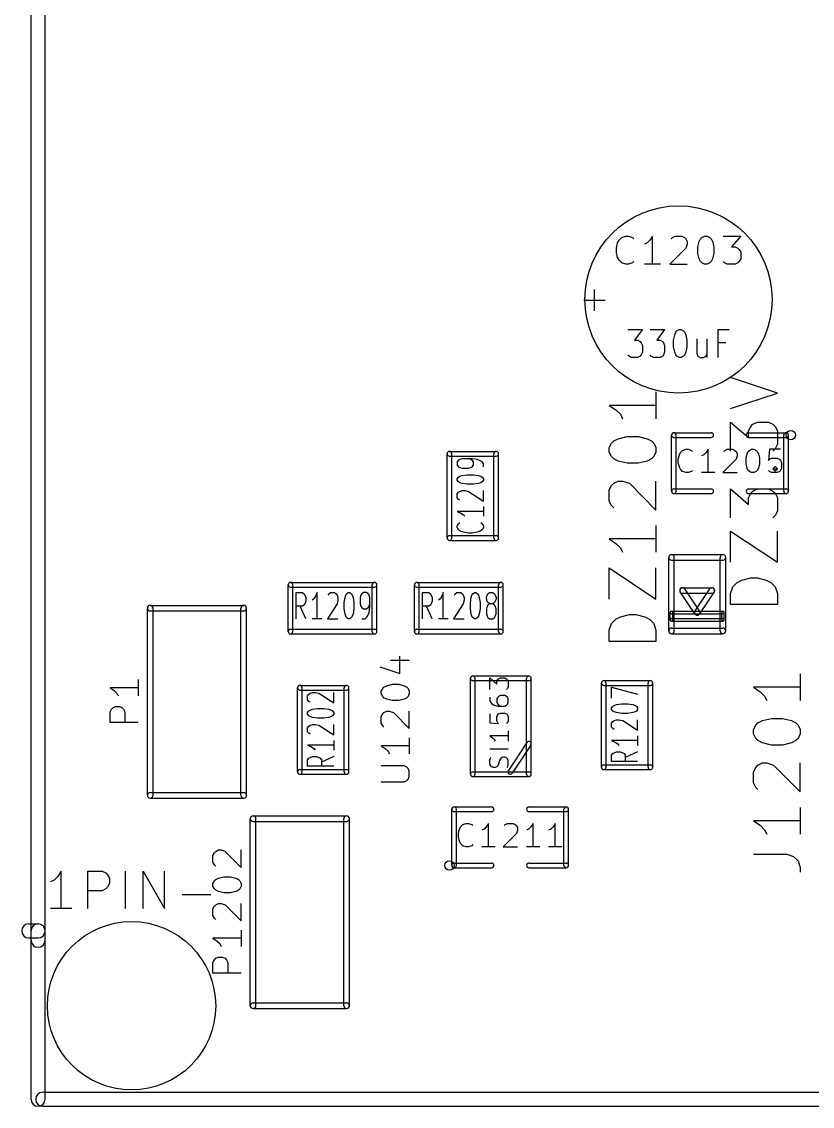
# Model space of a CAD drawing. Extents: x -29274 to 69862, y 23709 to 162744.
# Drawn here: x -8675 to -219, y 24345 to 35939 of the extents above; entities that cross this region are included whole.
import ezdxf

# ---------------------------------------------------------------- set-up
doc = ezdxf.new("R2010")
doc.units = 0
doc.layers.add('BLACK', color=1, linetype='CONTINUOUS')

msp = doc.modelspace()

# ---------------------------------------------------------------- linework, layer by layer
at = {"layer": 'BLACK'}
for p, q in [((-8575, 26120), (-8575, 77770)), ((-8425, 26120), (-8425, 77770)), ((-2286, 33605), (-2258, 33633)), ((-2258, 33633), (-2215, 33648)), ((-2215, 33648), (-2186, 33648)), ((-2186, 33648), (-2143, 33633)), ((-2143, 33633), (-2129, 33619)), ((-1929, 33648), (-1958, 33605)), ((-1929, 33348), (-1929, 33648)), ((-1729, 33619), (-1715, 33633)), ((-1715, 33633), (-1686, 33648)), ((-1686, 33648), (-1615, 33648)), ((-1615, 33648), (-1586, 33633)), ((-1586, 33633), (-1572, 33619)), ((-1414, 33619), (-1400, 33633)), ((-1400, 33633), (-1371, 33648)), ((-1371, 33648), (-1343, 33648)), ((-1343, 33648), (-1314, 33633)), ((-1314, 33633), (-1300, 33619)), ((-1171, 33648), (-985, 33648)), ((-985, 33648), (-1085, 33533)), ((-2315, 33519), (-2301, 33576)), ((-2315, 33476), (-2315, 33519)), ((-2301, 33576), (-2286, 33605)), ((-1986, 33576), (-2015, 33562)), ((-1958, 33605), (-1986, 33576)), ((-1572, 33519), (-1743, 33348)), ((-1572, 33619), (-1557, 33590)), ((-1557, 33562), (-1572, 33519)), ((-1557, 33590), (-1557, 33562)), ((-1443, 33533), (-1429, 33590)), ((-1443, 33462), (-1443, 33533)), ((-1429, 33590), (-1414, 33619)), ((-1300, 33619), (-1286, 33590)), ((-1286, 33590), (-1271, 33533)), ((-1271, 33533), (-1271, 33462)), ((-1085, 33533), (-1043, 33533)), ((-1043, 33533), (-1014, 33519)), ((-1014, 33519), (-1000, 33505)), ((-2301, 33419), (-2315, 33476)), ((-2286, 33390), (-2301, 33419)), ((-1429, 33405), (-1443, 33462)), ((-1414, 33376), (-1429, 33405)), ((-1286, 33405), (-1300, 33376)), ((-1271, 33462), (-1286, 33405)), ((-1000, 33505), (-985, 33476)), ((-985, 33405), (-1000, 33376)), ((-985, 33476), (-985, 33405)), ((-2258, 33362), (-2286, 33390)), ((-2215, 33348), (-2258, 33362)), ((-2186, 33348), (-2215, 33348)), ((-2143, 33362), (-2186, 33348)), ((-2129, 33376), (-2143, 33362)), ((-1843, 33348), (-2015, 33348)), ((-1743, 33348), (-1557, 33348)), ((-1400, 33362), (-1414, 33376)), ((-1371, 33348), (-1400, 33362)), ((-1343, 33348), (-1371, 33348)), ((-1314, 33362), (-1343, 33348)), ((-1300, 33376), (-1314, 33362)), ((-1157, 33362), (-1171, 33376)), ((-1128, 33348), (-1157, 33362)), ((-1043, 33348), (-1128, 33348)), ((-1014, 33362), (-1043, 33348)), ((-1000, 33376), (-1014, 33362)), ((-2549, 32849), (-2549, 33077)), ((-2664, 32963), (-2435, 32963)), ((-2191, 32649), (-2037, 32649)), ((-2037, 32649), (-2120, 32534)), ((-1953, 32649), (-1799, 32649)), ((-1799, 32649), (-1882, 32534)), ((-1703, 32534), (-1691, 32591)), ((-1691, 32591), (-1680, 32620)), ((-1680, 32620), (-1668, 32634)), ((-1668, 32634), (-1644, 32649)), ((-1644, 32649), (-1620, 32649)), ((-1620, 32649), (-1596, 32634)), ((-1596, 32634), (-1584, 32620)), ((-1584, 32620), (-1572, 32591)), ((-1572, 32591), (-1561, 32534)), ((-1227, 32349), (-1227, 32649)), ((-1227, 32649), (-1108, 32649)), ((-2120, 32534), (-2084, 32534)), ((-2084, 32534), (-2060, 32520)), ((-2060, 32520), (-2048, 32506)), ((-2048, 32506), (-2037, 32477)), ((-2037, 32477), (-2037, 32406)), ((-1882, 32534), (-1846, 32534)), ((-1846, 32534), (-1822, 32520)), ((-1822, 32520), (-1810, 32506)), ((-1810, 32506), (-1799, 32477)), ((-1799, 32477), (-1799, 32406)), ((-1703, 32463), (-1703, 32534)), ((-1561, 32534), (-1561, 32463)), ((-1453, 32549), (-1453, 32391)), ((-1346, 32549), (-1346, 32349)), ((-1144, 32506), (-1227, 32506)), ((-2179, 32363), (-2191, 32377)), ((-2156, 32349), (-2179, 32363)), ((-2084, 32349), (-2156, 32349)), ((-2060, 32363), (-2084, 32349)), ((-2048, 32377), (-2060, 32363)), ((-2037, 32406), (-2048, 32377)), ((-1941, 32363), (-1953, 32377)), ((-1918, 32349), (-1941, 32363)), ((-1846, 32349), (-1918, 32349)), ((-1822, 32363), (-1846, 32349)), ((-1810, 32377), (-1822, 32363)), ((-1799, 32406), (-1810, 32377)), ((-1691, 32406), (-1703, 32463)), ((-1680, 32377), (-1691, 32406)), ((-1668, 32363), (-1680, 32377)), ((-1644, 32349), (-1668, 32363)), ((-1620, 32349), (-1644, 32349)), ((-1596, 32363), (-1620, 32349)), ((-1584, 32377), (-1596, 32363)), ((-1572, 32406), (-1584, 32377)), ((-1561, 32463), (-1572, 32406)), ((-1453, 32391), (-1442, 32363)), ((-1442, 32363), (-1418, 32349)), ((-1418, 32349), (-1382, 32349)), ((-1382, 32349), (-1358, 32363)), ((-1358, 32363), (-1346, 32377)), ((-593, 31969), (-1093, 32136)), ((-1891, 31981), (-1891, 31695)), ((-1093, 31803), (-593, 31969)), ((-1891, 31838), (-2391, 31838)), ((-2391, 31838), (-2319, 31790)), ((-2319, 31790), (-2272, 31743)), ((-2272, 31743), (-2248, 31695)), ((-1093, 31350), (-1093, 31660)), ((-1093, 31660), (-902, 31493)), ((-855, 31636), (-807, 31660)), ((-807, 31660), (-688, 31660)), ((-688, 31660), (-640, 31636)), ((-1700, 31545), (-1300, 31545)), ((-902, 31565), (-878, 31612)), ((-902, 31493), (-902, 31565)), ((-900, 31545), (-500, 31545)), ((-878, 31612), (-855, 31636)), ((-640, 31636), (-616, 31612)), ((-616, 31612), (-593, 31565)), ((-593, 31565), (-593, 31422)), ((-2391, 31386), (-2367, 31434)), ((-2367, 31434), (-2343, 31457)), ((-2343, 31457), (-2295, 31481)), ((-2295, 31481), (-2200, 31505)), ((-2200, 31505), (-2081, 31505)), ((-2081, 31505), (-1986, 31481)), ((-1986, 31481), (-1938, 31457)), ((-1938, 31457), (-1914, 31434)), ((-1914, 31434), (-1891, 31386)), ((-1725, 30920), (-1725, 31520)), ((-1700, 31495), (-1300, 31495)), ((-1675, 30920), (-1675, 31520)), ((-900, 31495), (-500, 31495)), ((-593, 31422), (-616, 31374)), ((-525, 30920), (-525, 31520)), ((-475, 30920), (-475, 31520)), ((-4125, 30420), (-4125, 31320)), ((-4100, 31345), (-3600, 31345)), ((-4075, 30420), (-4075, 31320)), ((-3625, 30420), (-3625, 31320)), ((-3575, 30420), (-3575, 31320)), ((-2391, 31338), (-2391, 31386)), ((-2367, 31291), (-2391, 31338)), ((-1891, 31338), (-1914, 31291)), ((-1891, 31386), (-1891, 31338)), ((-1653, 31262), (-1641, 31309)), ((-1641, 31309), (-1630, 31333)), ((-1630, 31333), (-1606, 31357)), ((-1606, 31357), (-1570, 31369)), ((-1570, 31369), (-1546, 31369)), ((-1546, 31369), (-1511, 31357)), ((-1511, 31357), (-1499, 31345)), ((-1380, 31309), (-1403, 31297)), ((-1356, 31333), (-1380, 31309)), ((-1332, 31369), (-1356, 31333)), ((-1332, 31119), (-1332, 31369)), ((-1165, 31345), (-1153, 31357)), ((-1153, 31357), (-1130, 31369)), ((-1130, 31369), (-1070, 31369)), ((-1070, 31369), (-1046, 31357)), ((-1046, 31357), (-1034, 31345)), ((-1034, 31345), (-1023, 31321)), ((-1023, 31321), (-1023, 31297)), ((-927, 31274), (-915, 31321)), ((-915, 31321), (-904, 31345)), ((-904, 31345), (-892, 31357)), ((-892, 31357), (-868, 31369)), ((-868, 31369), (-844, 31369)), ((-844, 31369), (-820, 31357)), ((-820, 31357), (-808, 31345)), ((-808, 31345), (-796, 31321)), ((-796, 31321), (-785, 31274)), ((-677, 31369), (-689, 31250)), ((-558, 31369), (-677, 31369)), ((-616, 31374), (-640, 31350)), ((-4100, 31295), (-3600, 31295)), ((-4003, 31251), (-4017, 31234)), ((-4017, 31234), (-4017, 31200)), ((-4017, 31200), (-4003, 31182)), ((-3990, 31260), (-4003, 31251)), ((-3963, 31268), (-3990, 31260)), ((-3857, 31268), (-3963, 31268)), ((-3870, 31260), (-3897, 31268)), ((-3857, 31251), (-3870, 31260)), ((-3803, 31260), (-3857, 31268)), ((-3843, 31234), (-3857, 31251)), ((-3857, 31182), (-3843, 31200)), ((-3843, 31200), (-3843, 31234)), ((-3763, 31242), (-3803, 31260)), ((-3750, 31234), (-3763, 31242)), ((-3737, 31217), (-3750, 31234)), ((-3737, 31182), (-3737, 31217)), ((-2343, 31267), (-2367, 31291)), ((-2295, 31243), (-2343, 31267)), ((-2200, 31219), (-2295, 31243)), ((-2081, 31219), (-2200, 31219)), ((-1986, 31243), (-2081, 31219)), ((-1938, 31267), (-1986, 31243)), ((-1914, 31291), (-1938, 31267)), ((-1653, 31226), (-1653, 31262)), ((-1641, 31178), (-1653, 31226)), ((-1034, 31262), (-1177, 31119)), ((-1023, 31297), (-1034, 31262)), ((-927, 31214), (-927, 31274)), ((-915, 31166), (-927, 31214)), ((-785, 31214), (-796, 31166)), ((-785, 31274), (-785, 31214)), ((-689, 31250), (-677, 31262)), ((-677, 31262), (-654, 31274)), ((-654, 31274), (-594, 31274)), ((-594, 31274), (-570, 31262)), ((-570, 31262), (-558, 31250)), ((-558, 31250), (-547, 31226)), ((-547, 31226), (-547, 31166)), ((-4003, 31182), (-3990, 31174)), ((-4003, 31071), (-3990, 31080)), ((-3990, 31174), (-3963, 31165)), ((-3990, 31080), (-3963, 31089)), ((-3963, 31165), (-3897, 31165)), ((-3963, 31089), (-3910, 31097)), ((-3910, 31097), (-3843, 31097)), ((-3897, 31165), (-3870, 31174)), ((-3870, 31174), (-3857, 31182)), ((-3843, 31097), (-3790, 31089)), ((-3790, 31089), (-3763, 31080)), ((-3763, 31080), (-3750, 31071)), ((-1630, 31155), (-1641, 31178)), ((-1606, 31131), (-1630, 31155)), ((-1570, 31119), (-1606, 31131)), ((-1546, 31119), (-1570, 31119)), ((-1511, 31131), (-1546, 31119)), ((-1499, 31143), (-1511, 31131)), ((-1261, 31119), (-1403, 31119)), ((-1177, 31119), (-1023, 31119)), ((-904, 31143), (-915, 31166)), ((-892, 31131), (-904, 31143)), ((-868, 31119), (-892, 31131)), ((-844, 31119), (-868, 31119)), ((-820, 31131), (-844, 31119)), ((-808, 31143), (-820, 31131)), ((-796, 31166), (-808, 31143)), ((-677, 31131), (-689, 31143)), ((-654, 31119), (-677, 31131)), ((-594, 31119), (-654, 31119)), ((-640, 31160), (-616, 31184)), ((-616, 31136), (-640, 31160)), ((-640, 31160), (-593, 31160)), ((-616, 31184), (-593, 31160)), ((-593, 31160), (-616, 31136)), ((-570, 31131), (-594, 31119)), ((-558, 31143), (-570, 31131)), ((-547, 31166), (-558, 31143)), ((-4017, 31054), (-4003, 31071)), ((-4017, 31037), (-4017, 31054)), ((-4003, 31020), (-4017, 31037)), ((-3990, 31011), (-4003, 31020)), ((-3963, 31003), (-3990, 31011)), ((-3910, 30994), (-3963, 31003)), ((-3843, 30994), (-3910, 30994)), ((-3790, 31003), (-3843, 30994)), ((-3763, 31011), (-3790, 31003)), ((-3750, 31020), (-3763, 31011)), ((-3750, 31071), (-3737, 31054)), ((-3737, 31037), (-3750, 31020)), ((-3737, 31054), (-3737, 31037)), ((-2391, 30934), (-2367, 30981)), ((-2367, 30981), (-2343, 31005)), ((-2343, 31005), (-2295, 31029)), ((-2295, 31029), (-2248, 31029)), ((-2248, 31029), (-2176, 31005)), ((-2176, 31005), (-1891, 30719)), ((-1891, 30719), (-1891, 31029)), ((-4017, 30892), (-4003, 30909)), ((-4017, 30849), (-4017, 30892)), ((-4003, 30832), (-4017, 30849)), ((-4003, 30909), (-3990, 30918)), ((-3990, 30918), (-3963, 30926)), ((-3963, 30926), (-3937, 30926)), ((-3937, 30926), (-3897, 30918)), ((-3897, 30918), (-3737, 30815)), ((-3737, 30815), (-3737, 30926)), ((-2391, 30815), (-2391, 30934)), ((-1700, 30945), (-1300, 30945)), ((-1700, 30895), (-1300, 30895)), ((-1093, 30636), (-1093, 30946)), ((-1093, 30946), (-902, 30779)), ((-902, 30851), (-878, 30898)), ((-902, 30779), (-902, 30851)), ((-900, 30945), (-500, 30945)), ((-900, 30895), (-500, 30895)), ((-878, 30898), (-855, 30922)), ((-855, 30922), (-807, 30946)), ((-807, 30946), (-688, 30946)), ((-688, 30946), (-640, 30922)), ((-640, 30922), (-616, 30898)), ((-616, 30898), (-593, 30851)), ((-593, 30851), (-593, 30708)), ((-3990, 30823), (-4003, 30832)), ((-3737, 30755), (-3737, 30652)), ((-2367, 30767), (-2391, 30815)), ((-2343, 30743), (-2367, 30767)), ((-3737, 30704), (-4017, 30704)), ((-4017, 30704), (-3977, 30687)), ((-3977, 30687), (-3950, 30669)), ((-3950, 30669), (-3937, 30652)), ((-616, 30660), (-640, 30636)), ((-593, 30708), (-616, 30660)), ((-4017, 30549), (-4003, 30575)), ((-4017, 30532), (-4017, 30549)), ((-4003, 30507), (-4017, 30532)), ((-4003, 30575), (-3990, 30584)), ((-3977, 30489), (-4003, 30507)), ((-3750, 30507), (-3777, 30489)), ((-3763, 30584), (-3750, 30575)), ((-3750, 30575), (-3737, 30549)), ((-3737, 30532), (-3750, 30507)), ((-3737, 30549), (-3737, 30532)), ((-1891, 30553), (-1891, 30267)), ((-1093, 30160), (-1093, 30494)), ((-1093, 30494), (-593, 30160)), ((-593, 30160), (-593, 30494)), ((-4100, 30445), (-3600, 30445)), ((-4100, 30395), (-3600, 30395)), ((-3950, 30481), (-3977, 30489)), ((-3897, 30472), (-3950, 30481)), ((-3857, 30472), (-3897, 30472)), ((-3803, 30481), (-3857, 30472)), ((-3777, 30489), (-3803, 30481)), ((-1891, 30410), (-2391, 30410)), ((-2391, 30410), (-2319, 30362)), ((-2319, 30362), (-2272, 30315)), ((-2272, 30315), (-2248, 30267)), ((-1755, 29427), (-1755, 30213)), ((-1725, 30243), (-1175, 30243)), ((-1725, 30183), (-1175, 30183)), ((-1695, 29427), (-1695, 30213)), ((-1205, 29427), (-1205, 30213)), ((-1145, 29427), (-1145, 30213)), ((-2391, 29767), (-2391, 30101)), ((-2391, 30101), (-1891, 29767)), ((-1891, 29767), (-1891, 30101)), ((-5825, 29420), (-5825, 29920)), ((-5800, 29945), (-4900, 29945)), ((-5775, 29420), (-5775, 29920)), ((-4925, 29420), (-4925, 29920)), ((-4875, 29420), (-4875, 29920)), ((-4475, 29420), (-4475, 29920)), ((-4450, 29945), (-3550, 29945)), ((-4425, 29420), (-4425, 29920)), ((-3575, 29420), (-3575, 29920)), ((-3525, 29420), (-3525, 29920)), ((-1069, 29899), (-1021, 29946)), ((-1021, 29946), (-974, 29970)), ((-974, 29970), (-878, 29994)), ((-878, 29994), (-807, 29994)), ((-807, 29994), (-712, 29970)), ((-712, 29970), (-664, 29946)), ((-664, 29946), (-616, 29899)), ((-5800, 29895), (-4900, 29895)), ((-5739, 29557), (-5739, 29837)), ((-5739, 29837), (-5671, 29837)), ((-5671, 29837), (-5653, 29823)), ((-5653, 29823), (-5645, 29810)), ((-5645, 29810), (-5636, 29783)), ((-5533, 29797), (-5551, 29770)), ((-5516, 29837), (-5533, 29797)), ((-5516, 29557), (-5516, 29837)), ((-5397, 29810), (-5388, 29823)), ((-5388, 29823), (-5371, 29837)), ((-5371, 29837), (-5328, 29837)), ((-5328, 29837), (-5311, 29823)), ((-5311, 29823), (-5302, 29810)), ((-5302, 29810), (-5294, 29783)), ((-5217, 29783), (-5209, 29810)), ((-5209, 29810), (-5200, 29823)), ((-5200, 29823), (-5183, 29837)), ((-5183, 29837), (-5166, 29837)), ((-5166, 29837), (-5149, 29823)), ((-5149, 29823), (-5140, 29810)), ((-5140, 29810), (-5131, 29783)), ((-5046, 29810), (-5055, 29783)), ((-5038, 29823), (-5046, 29810)), ((-5020, 29837), (-5038, 29823)), ((-4986, 29837), (-5020, 29837)), ((-4969, 29823), (-4986, 29837)), ((-4960, 29810), (-4969, 29823)), ((-4952, 29783), (-4960, 29810)), ((-4450, 29895), (-3550, 29895)), ((-4389, 29557), (-4389, 29837)), ((-4389, 29837), (-4321, 29837)), ((-4321, 29837), (-4303, 29823)), ((-4303, 29823), (-4295, 29810)), ((-4295, 29810), (-4286, 29783)), ((-4183, 29797), (-4201, 29770)), ((-4166, 29837), (-4183, 29797)), ((-4166, 29557), (-4166, 29837)), ((-4047, 29810), (-4038, 29823)), ((-4038, 29823), (-4021, 29837)), ((-4021, 29837), (-3978, 29837)), ((-3978, 29837), (-3961, 29823)), ((-3961, 29823), (-3952, 29810)), ((-3952, 29810), (-3944, 29783)), ((-3867, 29783), (-3859, 29810)), ((-3859, 29810), (-3850, 29823)), ((-3850, 29823), (-3833, 29837)), ((-3833, 29837), (-3816, 29837)), ((-3816, 29837), (-3799, 29823)), ((-3799, 29823), (-3790, 29810)), ((-3790, 29810), (-3781, 29783)), ((-3705, 29783), (-3696, 29810)), ((-3696, 29810), (-3688, 29823)), ((-3688, 29823), (-3670, 29837)), ((-3670, 29837), (-3636, 29837)), ((-3636, 29837), (-3619, 29823)), ((-3619, 29823), (-3610, 29810)), ((-3610, 29810), (-3602, 29783)), ((-1475, 29608), (-1631, 29843)), ((-1607, 29889), (-1293, 29889)), ((-1607, 29829), (-1293, 29829)), ((-1425, 29641), (-1581, 29876)), ((-1318, 29876), (-1474, 29641)), ((-1268, 29843), (-1424, 29608)), ((-1093, 29827), (-1069, 29899)), ((-1093, 29708), (-1093, 29827)), ((-616, 29899), (-593, 29827)), ((-593, 29827), (-593, 29708)), ((-7300, 29700), (-6300, 29700)), ((-5671, 29690), (-5739, 29690)), ((-5636, 29557), (-5696, 29690)), ((-5653, 29703), (-5671, 29690)), ((-5645, 29717), (-5653, 29703)), ((-5636, 29743), (-5645, 29717)), ((-5636, 29783), (-5636, 29743)), ((-5551, 29770), (-5568, 29757)), ((-5302, 29717), (-5405, 29557)), ((-5294, 29757), (-5302, 29717)), ((-5294, 29783), (-5294, 29757)), ((-5226, 29730), (-5217, 29783)), ((-5226, 29663), (-5226, 29730)), ((-5131, 29783), (-5123, 29730)), ((-5123, 29730), (-5123, 29663)), ((-5055, 29783), (-5055, 29717)), ((-5055, 29717), (-5046, 29690)), ((-5046, 29690), (-5038, 29677)), ((-4969, 29677), (-4960, 29690)), ((-4960, 29690), (-4952, 29717)), ((-4952, 29677), (-4952, 29783)), ((-4321, 29690), (-4389, 29690)), ((-4286, 29557), (-4346, 29690)), ((-4303, 29703), (-4321, 29690)), ((-4295, 29717), (-4303, 29703)), ((-4286, 29743), (-4295, 29717)), ((-4286, 29783), (-4286, 29743)), ((-4201, 29770), (-4218, 29757)), ((-3952, 29717), (-4055, 29557)), ((-3944, 29757), (-3952, 29717)), ((-3944, 29783), (-3944, 29757)), ((-3876, 29730), (-3867, 29783)), ((-3876, 29663), (-3876, 29730)), ((-3781, 29783), (-3773, 29730)), ((-3773, 29730), (-3773, 29663)), ((-3705, 29770), (-3705, 29783)), ((-3696, 29743), (-3705, 29770)), ((-3696, 29690), (-3705, 29663)), ((-3688, 29730), (-3696, 29743)), ((-3688, 29703), (-3696, 29690)), ((-3670, 29717), (-3688, 29730)), ((-3670, 29717), (-3688, 29703)), ((-3636, 29717), (-3670, 29717)), ((-3619, 29730), (-3636, 29717)), ((-3619, 29703), (-3636, 29717)), ((-3610, 29743), (-3619, 29730)), ((-3610, 29690), (-3619, 29703)), ((-3602, 29770), (-3610, 29743)), ((-3602, 29663), (-3610, 29690)), ((-3602, 29783), (-3602, 29770)), ((-593, 29708), (-1093, 29708)), ((-7330, 27670), (-7330, 29670)), ((-7300, 29640), (-6300, 29640)), ((-7270, 27670), (-7270, 29670)), ((-6330, 27670), (-6330, 29670)), ((-6270, 27670), (-6270, 29670)), ((-5217, 29610), (-5226, 29663)), ((-5209, 29583), (-5217, 29610)), ((-5200, 29570), (-5209, 29583)), ((-5183, 29557), (-5200, 29570)), ((-5149, 29570), (-5166, 29557)), ((-5140, 29583), (-5149, 29570)), ((-5131, 29610), (-5140, 29583)), ((-5123, 29663), (-5131, 29610)), ((-5038, 29677), (-5020, 29663)), ((-5020, 29663), (-4986, 29663)), ((-5003, 29557), (-4986, 29570)), ((-4986, 29663), (-4969, 29677)), ((-4986, 29570), (-4978, 29583)), ((-4978, 29583), (-4960, 29623)), ((-4960, 29623), (-4952, 29677)), ((-3867, 29610), (-3876, 29663)), ((-3859, 29583), (-3867, 29610)), ((-3850, 29570), (-3859, 29583)), ((-3833, 29557), (-3850, 29570)), ((-3799, 29570), (-3816, 29557)), ((-3790, 29583), (-3799, 29570)), ((-3781, 29610), (-3790, 29583)), ((-3773, 29663), (-3781, 29610)), ((-3705, 29663), (-3705, 29610)), ((-3705, 29610), (-3696, 29583)), ((-3696, 29583), (-3688, 29570)), ((-3688, 29570), (-3670, 29557)), ((-3636, 29557), (-3619, 29570)), ((-3619, 29570), (-3610, 29583)), ((-3610, 29583), (-3602, 29610)), ((-3602, 29610), (-3602, 29663)), ((-2319, 29553), (-2272, 29577)), ((-2272, 29577), (-2176, 29601)), ((-2176, 29601), (-2105, 29601)), ((-2105, 29601), (-2010, 29577)), ((-2010, 29577), (-1962, 29553)), ((-1738, 29546), (-1738, 29624)), ((-1725, 29637), (-1175, 29637)), ((-1725, 29611), (-1175, 29611)), ((-1712, 29546), (-1712, 29624)), ((-1188, 29546), (-1188, 29624)), ((-1162, 29546), (-1162, 29624)), ((-5465, 29557), (-5568, 29557)), ((-5405, 29557), (-5294, 29557)), ((-5166, 29557), (-5183, 29557)), ((-5038, 29557), (-5003, 29557)), ((-4115, 29557), (-4218, 29557)), ((-4055, 29557), (-3944, 29557)), ((-3816, 29557), (-3833, 29557)), ((-3670, 29557), (-3636, 29557)), ((-2391, 29434), (-2367, 29506)), ((-2367, 29506), (-2319, 29553)), ((-1962, 29553), (-1914, 29506)), ((-1914, 29506), (-1891, 29434)), ((-1725, 29558), (-1175, 29558)), ((-1725, 29532), (-1175, 29532)), ((-1725, 29457), (-1175, 29457)), ((-5800, 29445), (-4900, 29445)), ((-5800, 29395), (-4900, 29395)), ((-4450, 29445), (-3550, 29445)), ((-4450, 29395), (-3550, 29395)), ((-2391, 29315), (-2391, 29434)), ((-1891, 29434), (-1891, 29315)), ((-1725, 29397), (-1175, 29397)), ((-1891, 29315), (-2391, 29315)), ((-4729, 29113), (-4529, 29113)), ((-4629, 28970), (-4629, 29156)), ((-4843, 29042), (-4629, 28970)), ((-7429, 28906), (-7429, 28734)), ((-3875, 27896), (-3875, 28920)), ((-3850, 28945), (-3250, 28945)), ((-3850, 28895), (-3250, 28895)), ((-3825, 27896), (-3825, 28920)), ((-3668, 28802), (-3668, 28924)), ((-3668, 28924), (-3593, 28858)), ((-3593, 28887), (-3583, 28905)), ((-3593, 28858), (-3593, 28887)), ((-3583, 28905), (-3574, 28915)), ((-3574, 28915), (-3555, 28924)), ((-3555, 28924), (-3508, 28924)), ((-3508, 28924), (-3490, 28915)), ((-3490, 28915), (-3480, 28905)), ((-3480, 28905), (-3471, 28887)), ((-3471, 28887), (-3471, 28830)), ((-3275, 27896), (-3275, 28920)), ((-3225, 27896), (-3225, 28920)), ((-2475, 27970), (-2475, 28870)), ((-2450, 28895), (-1950, 28895)), ((-2425, 27970), (-2425, 28870)), ((-1975, 27970), (-1975, 28870)), ((-1925, 27970), (-1925, 28870)), ((-348, 28968), (-348, 28682)), ((-7429, 28820), (-7729, 28820)), ((-7729, 28820), (-7686, 28791)), ((-7686, 28791), (-7657, 28763)), ((-7657, 28763), (-7643, 28734)), ((-5725, 27920), (-5725, 28820)), ((-5700, 28845), (-5200, 28845)), ((-5700, 28795), (-5200, 28795)), ((-5675, 27920), (-5675, 28820)), ((-5603, 28751), (-5590, 28760)), ((-5590, 28760), (-5563, 28768)), ((-5563, 28768), (-5537, 28768)), ((-5537, 28768), (-5497, 28760)), ((-5497, 28760), (-5337, 28657)), ((-5337, 28657), (-5337, 28768)), ((-5225, 27920), (-5225, 28820)), ((-5175, 27920), (-5175, 28820)), ((-4829, 28784), (-4814, 28813)), ((-4829, 28756), (-4829, 28784)), ((-4814, 28727), (-4829, 28756)), ((-4814, 28813), (-4800, 28827)), ((-4800, 28827), (-4771, 28841)), ((-4771, 28841), (-4714, 28856)), ((-4714, 28856), (-4643, 28856)), ((-4643, 28856), (-4586, 28841)), ((-4586, 28841), (-4557, 28827)), ((-4557, 28827), (-4543, 28813)), ((-4543, 28813), (-4529, 28784)), ((-4529, 28756), (-4543, 28727)), ((-4529, 28784), (-4529, 28756)), ((-3480, 28812), (-3490, 28802)), ((-3471, 28830), (-3480, 28812)), ((-2450, 28845), (-1950, 28845)), ((-2367, 28707), (-2367, 28827)), ((-2367, 28827), (-2087, 28750)), ((-348, 28825), (-848, 28825)), ((-848, 28825), (-776, 28777)), ((-776, 28777), (-729, 28730)), ((-5617, 28734), (-5603, 28751)), ((-5617, 28691), (-5617, 28734)), ((-5603, 28674), (-5617, 28691)), ((-5590, 28665), (-5603, 28674)), ((-4800, 28713), (-4814, 28727)), ((-4771, 28698), (-4800, 28713)), ((-4714, 28684), (-4771, 28698)), ((-4643, 28684), (-4714, 28684)), ((-4586, 28698), (-4643, 28684)), ((-4557, 28713), (-4586, 28698)), ((-4543, 28727), (-4557, 28713)), ((-3668, 28717), (-3668, 28680)), ((-3668, 28680), (-3658, 28661)), ((-3658, 28661), (-3649, 28652)), ((-3649, 28652), (-3621, 28633)), ((-3583, 28717), (-3593, 28699)), ((-3593, 28699), (-3593, 28661)), ((-3593, 28661), (-3583, 28642)), ((-3574, 28727), (-3583, 28717)), ((-3583, 28642), (-3574, 28633)), ((-3555, 28736), (-3574, 28727)), ((-3508, 28736), (-3555, 28736)), ((-3490, 28727), (-3508, 28736)), ((-3480, 28717), (-3490, 28727)), ((-3490, 28633), (-3480, 28642)), ((-3471, 28699), (-3480, 28717)), ((-3480, 28642), (-3471, 28661)), ((-3471, 28661), (-3471, 28699)), ((-2340, 28630), (-2313, 28639)), ((-2313, 28639), (-2260, 28647)), ((-2260, 28647), (-2193, 28647)), ((-2193, 28647), (-2140, 28639)), ((-2140, 28639), (-2113, 28630)), ((-729, 28730), (-705, 28682)), ((-7729, 28563), (-7714, 28591)), ((-7729, 28448), (-7729, 28563)), ((-7714, 28591), (-7700, 28606)), ((-7700, 28606), (-7671, 28620)), ((-7671, 28620), (-7629, 28620)), ((-7629, 28620), (-7600, 28606)), ((-7600, 28606), (-7586, 28591)), ((-7586, 28591), (-7571, 28563)), ((-7571, 28563), (-7571, 28448)), ((-5617, 28554), (-5603, 28571)), ((-5617, 28537), (-5617, 28554)), ((-5603, 28520), (-5617, 28537)), ((-5603, 28571), (-5590, 28580)), ((-5590, 28580), (-5563, 28589)), ((-5563, 28589), (-5510, 28597)), ((-5510, 28597), (-5443, 28597)), ((-5443, 28597), (-5390, 28589)), ((-5390, 28589), (-5363, 28580)), ((-5363, 28580), (-5350, 28571)), ((-5350, 28571), (-5337, 28554)), ((-5337, 28537), (-5350, 28520)), ((-5337, 28554), (-5337, 28537)), ((-4829, 28512), (-4814, 28541)), ((-4814, 28541), (-4800, 28555)), ((-4800, 28555), (-4771, 28570)), ((-4771, 28570), (-4743, 28570)), ((-4743, 28570), (-4700, 28555)), ((-4700, 28555), (-4529, 28384)), ((-4529, 28384), (-4529, 28570)), ((-3668, 28539), (-3668, 28445)), ((-3621, 28633), (-3583, 28624)), ((-3593, 28511), (-3583, 28529)), ((-3583, 28624), (-3508, 28624)), ((-3583, 28529), (-3574, 28539)), ((-3574, 28633), (-3555, 28624)), ((-3574, 28539), (-3555, 28548)), ((-3555, 28548), (-3508, 28548)), ((-3508, 28624), (-3490, 28633)), ((-3508, 28548), (-3490, 28539)), ((-3490, 28539), (-3480, 28529)), ((-3480, 28529), (-3471, 28511)), ((-2367, 28604), (-2353, 28621)), ((-2367, 28587), (-2367, 28604)), ((-2353, 28570), (-2367, 28587)), ((-2353, 28621), (-2340, 28630)), ((-2340, 28561), (-2353, 28570)), ((-2313, 28553), (-2340, 28561)), ((-2260, 28544), (-2313, 28553)), ((-2193, 28544), (-2260, 28544)), ((-2140, 28553), (-2193, 28544)), ((-2113, 28561), (-2140, 28553)), ((-2113, 28630), (-2100, 28621)), ((-2100, 28570), (-2113, 28561)), ((-2100, 28621), (-2087, 28604)), ((-2087, 28587), (-2100, 28570)), ((-2087, 28604), (-2087, 28587)), ((-7429, 28448), (-7729, 28448)), ((-5617, 28392), (-5603, 28409)), ((-5590, 28511), (-5603, 28520)), ((-5603, 28409), (-5590, 28418)), ((-5563, 28503), (-5590, 28511)), ((-5590, 28418), (-5563, 28426)), ((-5510, 28494), (-5563, 28503)), ((-5563, 28426), (-5537, 28426)), ((-5537, 28426), (-5497, 28418)), ((-5443, 28494), (-5510, 28494)), ((-5497, 28418), (-5337, 28315)), ((-5390, 28503), (-5443, 28494)), ((-5363, 28511), (-5390, 28503)), ((-5350, 28520), (-5363, 28511)), ((-5337, 28315), (-5337, 28426)), ((-4829, 28441), (-4829, 28512)), ((-4814, 28412), (-4829, 28441)), ((-4800, 28398), (-4814, 28412)), ((-3668, 28445), (-3574, 28436)), ((-3593, 28464), (-3593, 28511)), ((-3583, 28445), (-3593, 28464)), ((-3574, 28436), (-3583, 28445)), ((-3480, 28445), (-3490, 28436)), ((-3471, 28464), (-3480, 28445)), ((-3471, 28511), (-3471, 28464)), ((-2367, 28442), (-2353, 28459)), ((-2367, 28399), (-2367, 28442)), ((-2353, 28459), (-2340, 28468)), ((-2340, 28468), (-2313, 28476)), ((-2313, 28476), (-2287, 28476)), ((-2287, 28476), (-2247, 28468)), ((-2247, 28468), (-2087, 28365)), ((-2087, 28365), (-2087, 28476)), ((-848, 28373), (-824, 28421)), ((-824, 28421), (-800, 28444)), ((-800, 28444), (-752, 28468)), ((-752, 28468), (-657, 28492)), ((-657, 28492), (-538, 28492)), ((-538, 28492), (-443, 28468)), ((-443, 28468), (-395, 28444)), ((-395, 28444), (-371, 28421)), ((-371, 28421), (-348, 28373)), ((-5617, 28349), (-5617, 28392)), ((-5603, 28332), (-5617, 28349)), ((-5590, 28323), (-5603, 28332)), ((-3471, 28304), (-3668, 28304)), ((-3668, 28304), (-3640, 28285)), ((-3471, 28360), (-3471, 28248)), ((-2353, 28382), (-2367, 28399)), ((-2340, 28373), (-2353, 28382)), ((-2087, 28305), (-2087, 28202)), ((-848, 28325), (-848, 28373)), ((-824, 28278), (-848, 28325)), ((-348, 28325), (-371, 28278)), ((-348, 28373), (-348, 28325)), ((-5337, 28204), (-5617, 28204)), ((-5617, 28204), (-5577, 28187)), ((-5577, 28187), (-5550, 28169)), ((-5337, 28255), (-5337, 28152)), ((-4529, 28198), (-4829, 28198)), ((-4829, 28198), (-4786, 28169)), ((-4529, 28284), (-4529, 28112)), ((-3640, 28285), (-3621, 28266)), ((-3621, 28266), (-3611, 28248)), ((-3271, 28234), (-3470, 27934)), ((-3230, 28206), (-3429, 27906)), ((-2087, 28254), (-2367, 28254)), ((-2367, 28254), (-2327, 28237)), ((-2327, 28237), (-2300, 28219)), ((-2300, 28219), (-2287, 28202)), ((-800, 28254), (-824, 28278)), ((-752, 28230), (-800, 28254)), ((-657, 28206), (-752, 28230)), ((-538, 28206), (-657, 28206)), ((-443, 28230), (-538, 28206)), ((-395, 28254), (-443, 28230)), ((-371, 28278), (-395, 28254)), ((-5617, 28049), (-5603, 28067)), ((-5603, 28067), (-5590, 28075)), ((-5590, 28075), (-5563, 28084)), ((-5563, 28084), (-5523, 28084)), ((-5550, 28169), (-5537, 28152)), ((-5523, 28084), (-5497, 28075)), ((-5497, 28075), (-5483, 28067)), ((-5483, 28067), (-5470, 28049)), ((-5337, 28084), (-5470, 28024)), ((-4786, 28169), (-4757, 28141)), ((-4757, 28141), (-4743, 28112)), ((-3471, 28163), (-3668, 28163)), ((-3668, 28050), (-3658, 28078)), ((-3555, 28059), (-3565, 28041)), ((-3546, 28069), (-3555, 28059)), ((-3527, 28078), (-3546, 28069)), ((-3508, 28078), (-3527, 28078)), ((-3490, 28069), (-3508, 28078)), ((-3480, 28059), (-3490, 28069)), ((-3471, 28041), (-3480, 28059)), ((-2367, 28099), (-2353, 28117)), ((-2367, 28031), (-2367, 28099)), ((-2353, 28117), (-2340, 28125)), ((-2340, 28125), (-2313, 28134)), ((-2313, 28134), (-2273, 28134)), ((-2273, 28134), (-2247, 28125)), ((-2247, 28125), (-2233, 28117)), ((-2233, 28117), (-2220, 28099)), ((-2087, 28134), (-2220, 28074)), ((-2220, 28099), (-2220, 28031)), ((-5700, 27945), (-5200, 27945)), ((-5617, 27981), (-5617, 28049)), ((-5337, 27981), (-5617, 27981)), ((-5470, 28049), (-5470, 27981)), ((-4586, 27984), (-4829, 27984)), ((-4557, 27970), (-4586, 27984)), ((-4543, 27955), (-4557, 27970)), ((-4529, 27927), (-4543, 27955)), ((-3668, 28003), (-3668, 28050)), ((-3658, 27984), (-3668, 28003)), ((-3649, 27975), (-3658, 27984)), ((-3630, 27966), (-3649, 27975)), ((-3611, 27966), (-3630, 27966)), ((-3593, 27975), (-3611, 27966)), ((-3583, 27984), (-3593, 27975)), ((-3574, 28003), (-3583, 27984)), ((-3565, 28041), (-3574, 28003)), ((-3480, 27966), (-3471, 27994)), ((-3471, 27994), (-3471, 28041)), ((-2450, 27995), (-1950, 27995)), ((-2450, 27945), (-1950, 27945)), ((-2087, 28031), (-2367, 28031)), ((-848, 27921), (-824, 27968)), ((-824, 27968), (-800, 27992)), ((-800, 27992), (-752, 28016)), ((-752, 28016), (-705, 28016)), ((-705, 28016), (-633, 27992)), ((-633, 27992), (-348, 27706)), ((-348, 27706), (-348, 28016)), ((-5700, 27895), (-5200, 27895)), ((-4586, 27812), (-4557, 27827)), ((-4557, 27827), (-4543, 27841)), ((-4543, 27841), (-4529, 27870)), ((-4529, 27870), (-4529, 27927)), ((-3850, 27920), (-3250, 27920)), ((-3850, 27870), (-3250, 27870)), ((-848, 27802), (-848, 27921)), ((-4829, 27812), (-4586, 27812)), ((-824, 27754), (-848, 27802)), ((-800, 27730), (-824, 27754)), ((-7300, 27700), (-6300, 27700)), ((-7300, 27640), (-6300, 27640)), ((-4075, 26920), (-4075, 27520)), ((-4050, 27545), (-3650, 27545)), ((-4050, 27495), (-3650, 27495)), ((-4025, 26920), (-4025, 27520)), ((-3250, 27545), (-2850, 27545)), ((-3250, 27495), (-2850, 27495)), ((-2875, 26920), (-2875, 27520)), ((-2825, 26920), (-2825, 27520)), ((-348, 27540), (-348, 27254)), ((-6230, 25420), (-6230, 27420)), ((-6200, 27450), (-5200, 27450)), ((-6200, 27390), (-5200, 27390)), ((-6170, 25420), (-6170, 27420)), ((-5230, 25420), (-5230, 27420)), ((-5170, 25420), (-5170, 27420)), ((-3956, 27357), (-3920, 27369)), ((-3920, 27369), (-3896, 27369)), ((-3896, 27369), (-3861, 27357)), ((-3682, 27369), (-3706, 27333)), ((-3682, 27119), (-3682, 27369)), ((-3503, 27357), (-3480, 27369)), ((-3480, 27369), (-3420, 27369)), ((-3420, 27369), (-3396, 27357)), ((-3206, 27369), (-3230, 27333)), ((-3206, 27119), (-3206, 27369)), ((-2968, 27369), (-2992, 27333)), ((-2968, 27119), (-2968, 27369)), ((-348, 27397), (-848, 27397)), ((-848, 27397), (-776, 27349)), ((-4003, 27262), (-3991, 27309)), ((-4003, 27226), (-4003, 27262)), ((-3991, 27309), (-3980, 27333)), ((-3980, 27333), (-3956, 27357)), ((-3861, 27357), (-3849, 27345)), ((-3730, 27309), (-3753, 27297)), ((-3706, 27333), (-3730, 27309)), ((-3384, 27262), (-3527, 27119)), ((-3515, 27345), (-3503, 27357)), ((-3396, 27357), (-3384, 27345)), ((-3384, 27345), (-3373, 27321)), ((-3373, 27297), (-3384, 27262)), ((-3373, 27321), (-3373, 27297)), ((-3254, 27309), (-3277, 27297)), ((-3230, 27333), (-3254, 27309)), ((-3016, 27309), (-3039, 27297)), ((-2992, 27333), (-3016, 27309)), ((-776, 27349), (-729, 27302)), ((-729, 27302), (-705, 27254)), ((-3991, 27178), (-4003, 27226)), ((-3980, 27155), (-3991, 27178)), ((-3956, 27131), (-3980, 27155)), ((-3920, 27119), (-3956, 27131)), ((-3861, 27131), (-3896, 27119)), ((-3849, 27143), (-3861, 27131)), ((-6629, 27027), (-6614, 27056)), ((-6629, 26956), (-6629, 27027)), ((-6614, 27056), (-6600, 27070)), ((-6600, 27070), (-6571, 27085)), ((-6571, 27085), (-6543, 27085)), ((-6543, 27085), (-6500, 27070)), ((-6500, 27070), (-6329, 26899)), ((-6329, 26899), (-6329, 27085)), ((-3896, 27119), (-3920, 27119)), ((-3611, 27119), (-3753, 27119)), ((-3527, 27119), (-3373, 27119)), ((-3135, 27119), (-3277, 27119)), ((-2897, 27119), (-3039, 27119)), ((-848, 27040), (-490, 27040)), ((-490, 27040), (-419, 27016)), ((-419, 27016), (-371, 26968)), ((-6614, 26927), (-6629, 26956)), ((-6600, 26913), (-6614, 26927)), ((-4050, 26945), (-3650, 26945)), ((-3250, 26945), (-2850, 26945)), ((-371, 26968), (-348, 26897)), ((-8290, 26801), (-8328, 26763)), ((-8252, 26858), (-8290, 26801)), ((-8252, 26458), (-8252, 26858)), ((-7966, 26458), (-7966, 26858)), ((-7966, 26858), (-7813, 26858)), ((-7813, 26858), (-7775, 26839)), ((-7775, 26839), (-7756, 26820)), ((-7756, 26820), (-7737, 26782)), ((-7566, 26458), (-7566, 26858)), ((-7376, 26458), (-7376, 26858)), ((-7376, 26858), (-7147, 26458)), ((-7147, 26458), (-7147, 26858)), ((-6600, 26770), (-6571, 26784)), ((-6571, 26784), (-6514, 26799)), ((-6514, 26799), (-6443, 26799)), ((-6443, 26799), (-6386, 26784)), ((-6386, 26784), (-6357, 26770)), ((-4050, 26895), (-3650, 26895)), ((-3250, 26895), (-2850, 26895)), ((-348, 26897), (-348, 26849)), ((-8328, 26763), (-8366, 26744)), ((-7775, 26668), (-7813, 26649)), ((-7756, 26687), (-7775, 26668)), ((-7737, 26725), (-7756, 26687)), ((-7737, 26782), (-7737, 26725)), ((-6629, 26727), (-6614, 26756)), ((-6629, 26699), (-6629, 26727)), ((-6614, 26670), (-6629, 26699)), ((-6614, 26756), (-6600, 26770)), ((-6600, 26656), (-6614, 26670)), ((-6357, 26770), (-6343, 26756)), ((-6343, 26670), (-6357, 26656)), ((-6343, 26756), (-6329, 26727)), ((-6329, 26699), (-6343, 26670)), ((-6329, 26727), (-6329, 26699)), ((-7813, 26649), (-7966, 26649)), ((-6957, 26610), (-6652, 26610)), ((-6571, 26641), (-6600, 26656)), ((-6514, 26627), (-6571, 26641)), ((-6443, 26627), (-6514, 26627)), ((-6386, 26641), (-6443, 26627)), ((-6357, 26656), (-6386, 26641)), ((-8137, 26458), (-8366, 26458)), ((-6629, 26455), (-6614, 26484)), ((-6629, 26384), (-6629, 26455)), ((-6614, 26484), (-6600, 26498)), ((-6600, 26498), (-6571, 26513)), ((-6571, 26513), (-6543, 26513)), ((-6543, 26513), (-6500, 26498)), ((-6500, 26498), (-6329, 26327)), ((-6329, 26327), (-6329, 26513)), ((-6614, 26355), (-6629, 26384)), ((-6600, 26341), (-6614, 26355)), ((-8600, 26295), (-8500, 26295)), ((-8575, 24420), (-8575, 26220)), ((-8425, 24420), (-8425, 26220)), ((-6329, 26227), (-6329, 26055)), ((-8600, 26145), (-8500, 26145)), ((-6329, 26141), (-6629, 26141)), ((-6629, 26141), (-6586, 26112)), ((-6586, 26112), (-6557, 26084)), ((-6557, 26084), (-6543, 26055)), ((-6629, 25884), (-6614, 25912)), ((-6629, 25769), (-6629, 25884)), ((-6614, 25912), (-6600, 25927)), ((-6600, 25927), (-6571, 25941)), ((-6571, 25941), (-6529, 25941)), ((-6529, 25941), (-6500, 25927)), ((-6500, 25927), (-6486, 25912)), ((-6486, 25912), (-6471, 25884)), ((-6471, 25884), (-6471, 25769)), ((-6329, 25769), (-6629, 25769)), ((-6200, 25450), (-5200, 25450)), ((-6200, 25390), (-5200, 25390)), ((-8450, 24495), (61700, 24495)), ((-8450, 24345), (61700, 24345))]:
    msp.add_line(p, q, dxfattribs=at)
for centre, radius in [((-1650, 32970), 1001), ((-450, 31520), 50), ((-4100, 26920), 50), ((-7500, 25420), 900)]:
    msp.add_circle(centre, radius, dxfattribs=at)
for centre, radius, start, end in [((-1700, 31520), 25, 360, 540), ((-1700, 31520), 25, 90, 270), ((-1300, 31520), 25, 270, 450), ((-900, 31520), 25, 90, 270), ((-500, 31520), 25, 360, 540), ((-500, 31520), 25, 270, 450), ((-4100, 31320), 25, 360, 540), ((-4100, 31320), 25, 90, 270), ((-3600, 31320), 25, 360, 540), ((-3600, 31320), 25, 270, 450), ((-1700, 30920), 25, 90, 270), ((-1700, 30920), 25, 180, 360), ((-1300, 30920), 25, 270, 450), ((-900, 30920), 25, 90, 270), ((-500, 30920), 25, 180, 360), ((-500, 30920), 25, 270, 450), ((-4100, 30420), 25, 90, 270), ((-4100, 30420), 25, 180, 360), ((-3600, 30420), 25, 180, 360), ((-3600, 30420), 25, 270, 450), ((-1725, 30213), 30, 360, 540), ((-1725, 30213), 30, 90, 270), ((-1175, 30213), 30, 360, 540), ((-1175, 30213), 30, 270, 450), ((-5800, 29920), 25, 90, 270), ((-5800, 29920), 25, 360, 540), ((-4900, 29920), 25, 360, 540), ((-4900, 29920), 25, 270, 450), ((-4450, 29920), 25, 360, 540), ((-4450, 29920), 25, 90, 270), ((-3550, 29920), 25, 360, 540), ((-3550, 29920), 25, 270, 450), ((-1607, 29859), 30, 90, 270), ((-1606, 29859), 30, 393, 573), ((-1293, 29859), 30, -33, 146), ((-1293, 29859), 30, 270, 450), ((-7300, 29670), 30, 360, 540), ((-7300, 29670), 30, 90, 270), ((-6300, 29670), 30, 360, 540), ((-6300, 29670), 30, 270, 450), ((-1725, 29624), 13, 90, 270), ((-1725, 29624), 13, 360, 540), ((-1449, 29625), 30, 146, 326), ((-1450, 29625), 30, 213, 393), ((-1175, 29624), 13, 360, 540), ((-1175, 29624), 13, 270, 450), ((-1725, 29427), 30, 90, 270), ((-1725, 29545), 13, 90, 270), ((-1725, 29546), 13, 180, 360), ((-1175, 29546), 13, 180, 360), ((-1175, 29545), 13, 270, 450), ((-1175, 29427), 30, 270, 450), ((-5800, 29420), 25, 90, 270), ((-5800, 29420), 25, 180, 360), ((-4900, 29420), 25, 180, 360), ((-4900, 29420), 25, 270, 450), ((-4450, 29420), 25, 90, 270), ((-4450, 29420), 25, 180, 360), ((-3550, 29420), 25, 180, 360), ((-3550, 29420), 25, 270, 450), ((-1725, 29427), 30, 180, 360), ((-1175, 29427), 30, 180, 360), ((-3850, 28920), 25, 360, 540), ((-3850, 28920), 25, 90, 270), ((-3250, 28920), 25, 360, 540), ((-3250, 28920), 25, 270, 450), ((-2450, 28870), 25, 360, 540), ((-2450, 28870), 25, 90, 270), ((-1950, 28870), 25, 360, 540), ((-1950, 28870), 25, 270, 450), ((-5700, 28820), 25, 360, 540), ((-5700, 28820), 25, 90, 270), ((-5200, 28820), 25, 360, 540), ((-5200, 28820), 25, 270, 450), ((-3250, 28220), 25, -33, 146), ((-5700, 27920), 25, 90, 270), ((-5200, 27920), 25, 270, 450), ((-2450, 27970), 25, 90, 270), ((-2450, 27970), 25, 180, 360), ((-1950, 27970), 25, 180, 360), ((-1950, 27970), 25, 270, 450), ((-5700, 27920), 25, 180, 360), ((-5200, 27920), 25, 180, 360), ((-3850, 27895), 25, 90, 270), ((-3850, 27896), 25, 180, 360), ((-3450, 27920), 25, 146, 326), ((-3250, 27896), 25, 180, 360), ((-3250, 27895), 25, 270, 450), ((-7300, 27670), 30, 90, 270), ((-7300, 27670), 30, 180, 360), ((-6300, 27670), 30, 180, 360), ((-6300, 27670), 30, 270, 450), ((-4050, 27520), 25, 360, 540), ((-4050, 27520), 25, 90, 270), ((-3650, 27520), 25, 270, 450), ((-3250, 27520), 25, 90, 270), ((-2850, 27520), 25, 360, 540), ((-2850, 27520), 25, 270, 450), ((-6200, 27420), 30, 360, 540), ((-6200, 27420), 30, 90, 270), ((-5200, 27420), 30, 360, 540), ((-5200, 27420), 30, 270, 450), ((-4050, 26920), 25, 90, 270), ((-4050, 26920), 25, 180, 360), ((-3650, 26920), 25, 270, 450), ((-3250, 26920), 25, 90, 270), ((-2850, 26920), 25, 180, 360), ((-2850, 26920), 25, 270, 450), ((-8600, 26220), 75, 90, 270), ((-8500, 26220), 75, 360, 540), ((-8500, 26220), 75, 270, 450), ((-8500, 26120), 75, 180, 360), ((-6200, 25420), 30, 90, 270), ((-6200, 25420), 30, 180, 360), ((-5200, 25420), 30, 180, 360), ((-5200, 25420), 30, 270, 450), ((-8450, 24420), 75, 90, 270), ((-8500, 24420), 75, 180, 360)]:
    msp.add_arc(centre, radius, start, end, dxfattribs=at)

doc.saveas('drawing.dxf')
